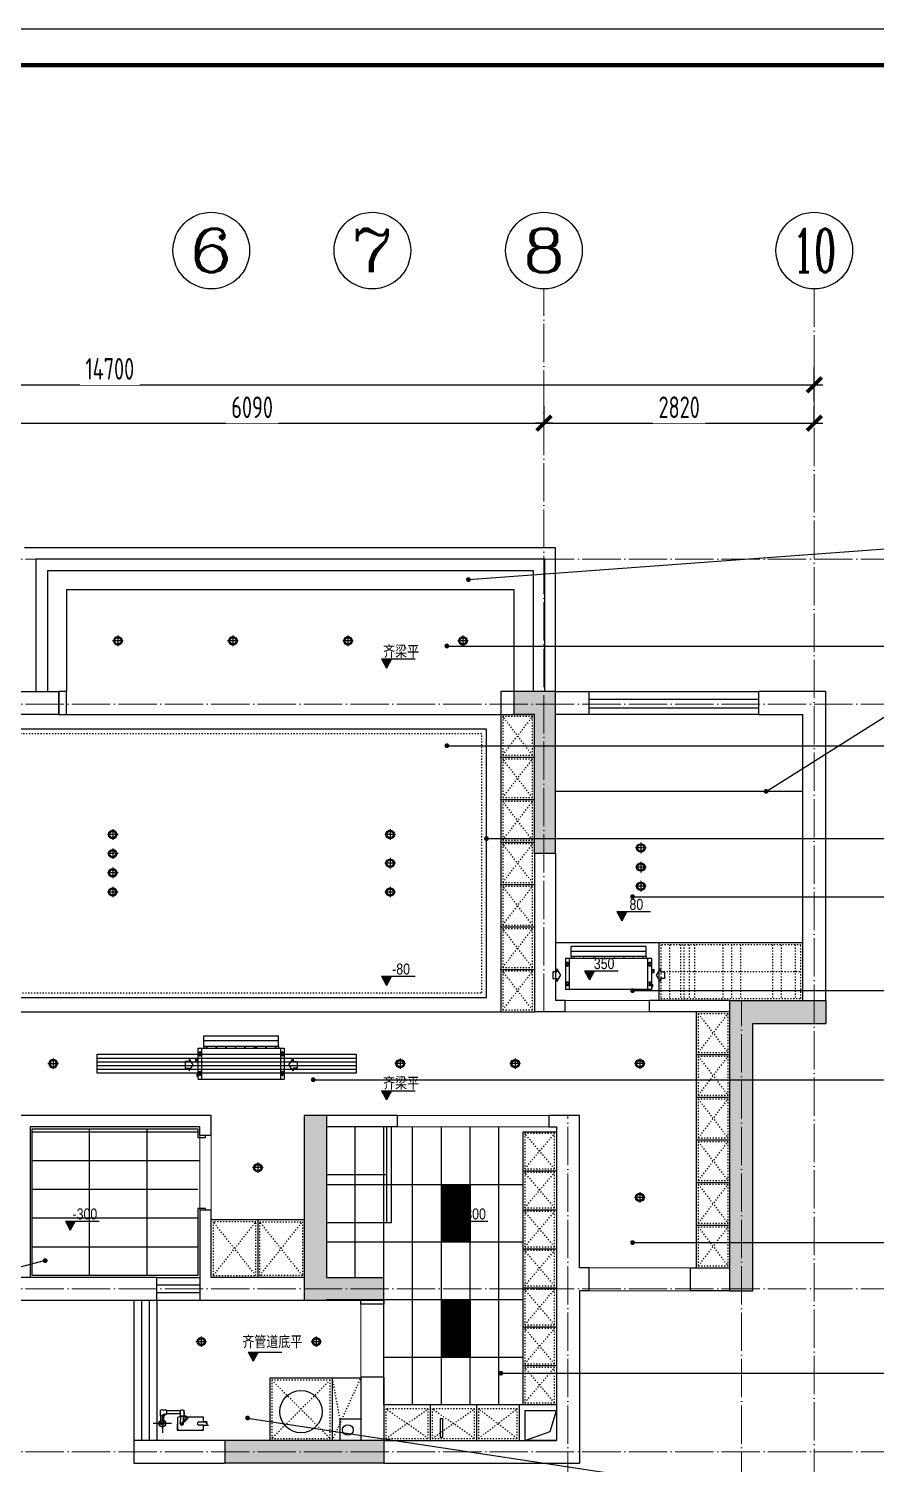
# Model space of a CAD drawing. Header units: inches. Extents: x 600 to 250244, y -404780 to 1000.
# Drawn here: x 105423 to 114265, y -352325 to -337352 of the extents above; entities that cross this region are included whole.
import ezdxf
from ezdxf.enums import TextEntityAlignment as Align

# ---------------------------------------------------------------- set-up
doc = ezdxf.new("R2010")
doc.units = ezdxf.units.IN
doc.header["$MEASUREMENT"] = 0
doc.linetypes.add('ACAD_ISO03W100', pattern=[30, 12, -18])
doc.linetypes.add('DOTE', pattern=[2.42, 2, -0.2, 0.02, -0.2])
for name, color, linetype in [('15开关布置图-YJ', 2, 'Continuous'), ('AXIS', 1, 'Continuous'), ('AXIS_TEXT', 7, 'Continuous'), ('A图框', 7, 'Continuous'), ('D-ARCHI', 250, 'Continuous'), ('EVH 立面填充', 8, 'Continuous'), ('IBS-003-建筑窗框', 3, 'Continuous'), ('IBS-050-建筑文字标注', 50, 'Continuous'), ('IBS-182-原建筑非承重墙', 150, 'Continuous'), ('IBS-200-原建筑承重墙柱', 200, 'Continuous'), ('IBS-63-原建筑窗', 63, 'Continuous'), ('IDS-030-造型完成面(看线)', 30, 'Continuous'), ('IDS-040-固定高家具', 40, 'Continuous'), ('IFF-31-卫浴洁具', 31, 'Continuous'), ('IFF-51-活动家具', 51, 'Continuous'), ('IRC-022-天花设备', 22, 'Continuous'), ('IRC-2-天花灯具', 2, 'Continuous'), ('IRC-30-天花轮廓线', 30, 'Continuous'), ('外标注', 50, 'Continuous')]:
    doc.layers.add(name, color=color, linetype=linetype)
for name, color, linetype, lineweight in [('墙体', 9, 'Continuous', 25), ('天棚材质标注', 2, 'Continuous', 5), ('门', 65, 'Continuous', 13)]:
    doc.layers.add(name, color=color, linetype=linetype, lineweight=lineweight)
doc.styles.add('-宋体', font='SimSun.ttf', dxfattribs={"width": 0.8})
doc.styles.add('_TCH_AXIS', font='COMPLEX', dxfattribs={"bigfont": 'GBCBIG'})
doc.styles.add('COMPLEX', font='COMPLEX')
doc.styles.add('HBA-DIMT', font='ARCHS.SHX', dxfattribs={"width": 0.8})
doc.dimstyles.new('HBA_40', dxfattribs={"dimscale": 50, "dimtxt": 2.5, "dimasz": 0.1, "dimexe": 2, "dimexo": 2.5, "dimgap": 0.6, "dimtad": 1, "dimdec": 0, "dimrnd": 5, "dimzin": 0, "dimtxsty": 'HBA-DIMT', "dimblk": 'HBA_DIMENSION_TICK', "dimblk1": 'HBA_DIMENSION_TICK', "dimblk2": 'HBA_DIMENSION_TICK', "dimcen": 0.125, "dimclrd": 44, "dimclre": 44, "dimclrt": 2, "dimadec": 0, "dimazin": 0, "dimtfac": 1, "dimtdec": 0, "dimtix": 1, "dimtmove": 1, "dimatfit": 3, "dimldrblk": 'HBA_Leader_Dot', "dimfxl": 0, "dimtvp": 1, "dimtfill": 1, "dimtolj": 1, "dimtzin": 0, "dimarcsym": 0})

# ---------------------------------------------------------------- blocks, each defined once
blk = doc.blocks.new('11')
at = {"layer": 'IBS-182-原建筑非承重墙'}
for p, q in [((140567, -1131), (140516, -1131)), ((140535, -1131), (140528, -1131)), ((140528, -1166), (140567, -1166)), ((140528, -1166), (140567, -1166)), ((140567, -1131), (140535, -1131)), ((140567, -1131), (140535, -1131)), ((140567, -1166), (140535, -1166)), ((140841, -1081), (140567, -1080)), ((140567, -1080), (140567, -1131)), ((140576, -1080), (140567, -1080)), ((140567, -1080), (140567, -1131)), ((140567, -1101), (140567, -1131)), ((140567, -1131), (140615, -1132)), ((140567, -1166), (140567, -1196)), ((140615, -1166), (140567, -1166)), ((140567, -1166), (140567, -1217)), ((140567, -1166), (140567, -1196)), ((140820, -1081), (140588, -1080)), ((140820, -1081), (140588, -1080)), ((140788, -1145), (140728, -1204)), ((140775, -1157), (140728, -1204)), ((140797, -1154), (140737, -1214)), ((140737, -1214), (140775, -1175)), ((140737, -1214), (140775, -1175)), ((140775, -1157), (140788, -1145)), ((140775, -1149), (140775, -1157)), ((140775, -1149), (140775, -1157)), ((140775, -1149), (140775, -1157)), ((140775, -1217), (140775, -1175)), ((140775, -1175), (140775, -1227)), ((140775, -1175), (140775, -1217)), ((140809, -1218), (140810, -1149)), ((140809, -1227), (140810, -1149)), ((140810, -1145), (140810, -1149)), ((140810, -1149), (140810, -1145)), ((140841, -1081), (140820, -1081)), ((140840, -1209), (140841, -1081)), ((140840, -1101), (140841, -1081)), ((140840, -1197), (140840, -1101)), ((140840, -1209), (140840, -1101)), ((140901, -1150), (141093, -1150)), ((140980, -1150), (140980, -1228)), ((140980, -1180), (140980, -1248)), ((140980, -1180), (140980, -1228)), ((140997, -1245), (140997, -1054)), ((141014, -1150), (141014, -1228)), ((141014, -1228), (141014, -1180)), ((141014, -1228), (141014, -1180)), ((140567, -1208), (140567, -1217)), ((140567, -1217), (140770, -1217)), ((140567, -1217), (140587, -1217)), ((140587, -1217), (140775, -1217)), ((140587, -1217), (140740, -1217)), ((140737, -1214), (140728, -1204)), ((140728, -1204), (140737, -1214)), ((140750, -1227), (140737, -1214)), ((140740, -1217), (140750, -1227)), ((140775, -1227), (140750, -1227)), ((140750, -1227), (140770, -1227)), ((140770, -1217), (140770, -1288)), ((140812, -1227), (140770, -1227)), ((140770, -1269), (140770, -1227)), ((140770, -1227), (140770, -1269)), ((140770, -1269), (140770, -1288)), ((140775, -1217), (140775, -1227)), ((140775, -1217), (140775, -1227)), ((140775, -1227), (140809, -1227)), ((140955, -1286), (140803, -1286)), ((140803, -1286), (140812, -1286)), ((140803, -1286), (140812, -1286)), ((140809, -1218), (140820, -1218)), ((140809, -1218), (140809, -1227)), ((140812, -1252), (140812, -1221)), ((140812, -1252), (140812, -1221)), ((140812, -1252), (140812, -1227)), ((140812, -1252), (140812, -1269)), ((140812, -1252), (140955, -1252)), ((140812, -1286), (140812, -1252)), ((140812, -1286), (140812, -1252)), ((140955, -1252), (140953, -1252)), ((140955, -1252), (140953, -1252)), ((140962, -1248), (140955, -1248)), ((140955, -1290), (140955, -1248)), ((140955, -1251), (140955, -1252)), ((140955, -1251), (140955, -1252)), ((140955, -1290), (140982, -1290)), ((140975, -1234), (140975, -1228)), ((140975, -1228), (140980, -1228)), ((140975, -1248), (140975, -1228)), ((140975, -1228), (141018, -1228)), ((140980, -1228), (140975, -1228)), ((140975, -1228), (140975, -1234)), ((140975, -1234), (140975, -1248)), ((140980, -1248), (140975, -1248)), ((140975, -1248), (140980, -1248)), ((140980, -1228), (141014, -1228)), ((140980, -1248), (140980, -1228)), ((140980, -1228), (141018, -1228)), ((140982, -1290), (141018, -1290)), ((141014, -1228), (141018, -1228)), ((141018, -1228), (141014, -1228)), ((141018, -1228), (141014, -1228)), ((141018, -1235), (141018, -1228)), ((141018, -1235), (141018, -1228)), ((141018, -1228), (141018, -1235)), ((141018, -1235), (141018, -1228)), ((141018, -1228), (141018, -1235)), ((141018, -1235), (141018, -1290))]:
    blk.add_line(p, q, dxfattribs=at)
blk.add_circle((140997, -1150), 34.9, dxfattribs=at)
for start, end in [(0, 180), (0, 180), (180, 240.5217), (180, 240.5217), (299.176, 0), (299.176, 0)]:
    blk.add_arc((140997, -1150), 34.9, start, end, dxfattribs=at)
for centre, major_axis, start_param, end_param in [((140553, -1149), (-17.5, -17.5), -1.141223, -0.024085), ((140540, -1140), (-6.72, -6.72), 4.378011, 6.612288), ((140531, -1157), (-6.72, -6.72), 1.236418, 3.470695), ((140588, -1101), (-14.5, 14.5), 5.495149, 7.065946), ((140587, -1196), (-14.5, 14.5), 0.78276, 2.353557), ((140615, -1149), (-12.1, -12.1), 0.78276, 3.924353), ((140793, -1149), (-12.1, 12.1), 3.924353, 7.065946), ((140793, -1149), (-4.6, -4.6), 1.568158, 4.709751), ((140820, -1101), (-14.5, -14.5), 2.353557, 3.924353), ((140820, -1197), (-14.5, -14.5), 0.78276, 2.353557), ((140997, -1150), (-12.1, 12.1), 4.709751, 10.992936), ((140791, -1269), (-15, 15), 0.78276, 2.986227), ((140791, -1269), (-15, 15), 2.986227, 3.924353), ((140962, -1234), (-9.66, 9.66), 2.353557, 3.924353)]:
    blk.add_ellipse(centre, major_axis=major_axis, ratio=1, start_param=start_param, end_param=end_param, dxfattribs=at)
at = {"layer": 'IBS-182-原建筑非承重墙', "extrusion": (0, 0, -1)}
for start_param, end_param in [(5.500425, 7.071221), (5.500425, 7.071221), (3.929629, 5.500425), (3.929629, 5.500425), (7.071221, 8.642018), (7.071221, 8.642018), (2.358832, 3.929629), (2.358832, 3.929629)]:
    blk.add_ellipse((140997, -1150), major_axis=(-12.1, 12.1), ratio=1, start_param=start_param, end_param=end_param, dxfattribs=at)
blk = doc.blocks.new('HBA_DIMENSION_TICK')
at = {"color": 0, "linetype": 'ByBlock'}
for p, q in [((-10, 0), (0, 0)), ((0, 0), (10, 0))]:
    blk.add_line(p, q, dxfattribs=at)
at = {"color": 50, "linetype": 'ByBlock'}
blk.add_solid([(-10, -7), (-7, -10), (7, 10), (10, 7)], dxfattribs=at)
blk = doc.blocks.new('*D703')
at = {"layer": 'Defpoints', "color": 0, "transparency": 16777216}
for p in [(110799, -341466), (104709, -341691), (110799, -341691)]:
    blk.add_point(p, dxfattribs=at)
at = {"layer": '外标注', "color": 44, "lineweight": -2, "transparency": 16777216}
for p, q in [((104709, -341466), (104709, -341286)), ((110799, -341466), (110799, -341286)), ((104718, -341466), (110790, -341466))]:
    blk.add_line(p, q, dxfattribs=at)
at = {"layer": '外标注', "color": 44, "lineweight": -2, "transparency": 16777216, "xscale": 9, "yscale": 9, "zscale": 9, "rotation": 180}
blk.add_blockref('HBA_DIMENSION_TICK', (104709, -341466), dxfattribs=at)
at = {"layer": '外标注', "color": 44, "lineweight": -2, "transparency": 16777216, "xscale": 9, "yscale": 9, "zscale": 9}
blk.add_blockref('HBA_DIMENSION_TICK', (110799, -341466), dxfattribs=at)
at = {"layer": '外标注', "color": 2, "transparency": 16777216, "insert": (107754, -341300), "char_height": 225, "attachment_point": 5, "style": 'HBA-DIMT', "bg_fill": 3, "box_fill_scale": 1.25, "bg_fill_color": 256, "bg_fill_true_color": 13158600, "bg_fill_transparency": 0}
blk.add_mtext('\\A1;6090', dxfattribs=at)
blk = doc.blocks.new('HBA_Leader_Dot')
at = {"color": 0, "linetype": 'ByBlock'}
blk.add_line((-5, 0), (-10, 0), dxfattribs=at)
at = {"color": 0, "linetype": 'ByBlock', "const_width": 5}
blk.add_lwpolyline([(-2.5, 0, 1), (2.5, 0, 1)], format="xyb", close=True, dxfattribs=at)
blk = doc.blocks.new('*D704')
at = {"layer": 'Defpoints', "color": 0, "transparency": 16777216}
for p in [(113619, -341466), (110799, -341691), (113619, -341691)]:
    blk.add_point(p, dxfattribs=at)
at = {"layer": '外标注', "color": 44, "lineweight": -2, "transparency": 16777216}
for p, q in [((110799, -341466), (110799, -341286)), ((113619, -341466), (113619, -341286)), ((110808, -341466), (113610, -341466))]:
    blk.add_line(p, q, dxfattribs=at)
at = {"layer": '外标注', "color": 44, "lineweight": -2, "transparency": 16777216, "xscale": 9, "yscale": 9, "zscale": 9, "rotation": 180}
blk.add_blockref('HBA_DIMENSION_TICK', (110799, -341466), dxfattribs=at)
at = {"layer": '外标注', "color": 44, "lineweight": -2, "transparency": 16777216, "xscale": 9, "yscale": 9, "zscale": 9}
blk.add_blockref('HBA_DIMENSION_TICK', (113619, -341466), dxfattribs=at)
at = {"layer": '外标注', "color": 2, "transparency": 16777216, "insert": (112209, -341300), "char_height": 225, "attachment_point": 5, "style": 'HBA-DIMT', "bg_fill": 3, "box_fill_scale": 1.25, "bg_fill_color": 256, "bg_fill_true_color": 13158600, "bg_fill_transparency": 0}
blk.add_mtext('\\A1;2820', dxfattribs=at)
blk = doc.blocks.new('*D705')
at = {"layer": 'Defpoints', "color": 0, "transparency": 16777216}
for p in [(113619, -341066), (98919, -341466), (113619, -341466)]:
    blk.add_point(p, dxfattribs=at)
at = {"layer": '外标注', "color": 44, "lineweight": -2, "transparency": 16777216}
for p, q in [((98919, -341241), (98919, -340886)), ((113619, -341241), (113619, -340886)), ((98928, -341066), (113610, -341066))]:
    blk.add_line(p, q, dxfattribs=at)
at = {"layer": '外标注', "color": 44, "lineweight": -2, "transparency": 16777216, "xscale": 9, "yscale": 9, "zscale": 9, "rotation": 180}
blk.add_blockref('HBA_DIMENSION_TICK', (98919, -341066), dxfattribs=at)
at = {"layer": '外标注', "color": 44, "lineweight": -2, "transparency": 16777216, "xscale": 9, "yscale": 9, "zscale": 9}
blk.add_blockref('HBA_DIMENSION_TICK', (113619, -341066), dxfattribs=at)
at = {"layer": '外标注', "color": 2, "transparency": 16777216, "insert": (106269, -340900), "char_height": 225, "attachment_point": 5, "style": 'HBA-DIMT', "bg_fill": 3, "box_fill_scale": 1.25, "bg_fill_color": 256, "bg_fill_true_color": 13158600, "bg_fill_transparency": 0}
blk.add_mtext('\\A1;14700', dxfattribs=at)
blk = doc.blocks.new('_AXISO')
blk.add_circle((0, 0), 0.5)
at = {"layer": 'AXIS_TEXT', "style": 'COMPLEX', "width": 1.041667}
blk.add_attdef('A', text='', height=0.56, dxfattribs=at).set_placement((-0.25, -0.28), (0.25, -0.28), align=Align.FIT)
blk = doc.blocks.new('gegeg')
at = {"layer": 'A图框'}
blk.add_lwpolyline([(162587, -39218), (162587, -60008), (133187, -60008), (133187, -39218)], close=True, dxfattribs=at)
at = {"layer": 'A图框', "const_width": 42}
blk.add_lwpolyline([(133537, -40125), (133537, -39568), (162237, -39568), (162237, -57908)], dxfattribs=at)
blk = doc.blocks.new('A$C2C253EB8')
at = {"layer": 'IRC-2-天花灯具', "color": 250}
for p, q in [((0, 55), (110, 55)), ((55, 0), (55, 110))]:
    blk.add_line(p, q, dxfattribs=at)
at = {"layer": 'IRC-2-天花灯具', "color": 2}
blk.add_ellipse((55, 55), major_axis=(44, 0), ratio=1, start_param=1.571461413961594, end_param=7.85464672114118, dxfattribs=at)
at = {"layer": 'IRC-2-天花灯具', "color": 251}
blk.add_ellipse((55, 55), major_axis=(33, 0), ratio=1, start_param=1.570667, end_param=7.853852, dxfattribs=at)
blk = doc.blocks.new('A$C61603E42')
at = {"layer": '墙体'}
blk.add_hatch(color=256, dxfattribs=at).paths.add_polyline_path([(85, 0), (171, 157), (0, 157)])
blk.add_line((0, 157), (585, 157), dxfattribs=at)
for points in [[(0, 157), (85, 0)], [(171, 157), (85, 0)]]:
    blk.add_lwpolyline(points, dxfattribs=at)
blk = doc.blocks.new('ewrwrewqewer')
at = {"layer": 'IRC-022-天花设备'}
for p, q in [((1808539, 857245), (1808539, 857568)), ((1808539, 857268), (1808539, 857568)), ((1809439, 857568), (1808539, 857568)), ((1808552, 857514), (1808552, 857523)), ((1808566, 857493), (1808566, 857523)), ((1808579, 857245), (1808579, 857568)), ((1809399, 857568), (1809399, 857245)), ((1809412, 857493), (1809412, 857523)), ((1809426, 857514), (1809426, 857523)), ((1809439, 857568), (1809439, 857245)), ((1809439, 857541), (1809449, 857541)), ((1809449, 857541), (1809449, 857515)), ((1808406, 857418), (1808406, 857453)), ((1808406, 857453), (1808448, 857453)), ((1808406, 857383), (1808406, 857418)), ((1808448, 857383), (1808406, 857383)), ((1808448, 857453), (1808448, 857483)), ((1808448, 857483), (1808490, 857418)), ((1808490, 857418), (1808448, 857353)), ((1808448, 857353), (1808448, 857383)), ((1808552, 857514), (1808539, 857514)), ((1808552, 857501), (1808539, 857501)), ((1808552, 857493), (1808552, 857501)), ((1809426, 857514), (1809439, 857514)), ((1809426, 857501), (1809439, 857501)), ((1809426, 857493), (1809426, 857501)), ((1809439, 857515), (1809449, 857515)), ((1809439, 857390), (1809459, 857390)), ((1809439, 857385), (1809459, 857385)), ((1809459, 857390), (1809459, 857360)), ((1809459, 857390), (1809463, 857386)), ((1809463, 857386), (1809463, 857363)), ((1809530, 857483), (1809488, 857418)), ((1809488, 857418), (1809530, 857353)), ((1809530, 857453), (1809530, 857483)), ((1809572, 857453), (1809530, 857453)), ((1809530, 857353), (1809530, 857383)), ((1809530, 857383), (1809572, 857383)), ((1809572, 857418), (1809572, 857453)), ((1809572, 857383), (1809572, 857418)), ((1808552, 857311), (1808539, 857311)), ((1808552, 857298), (1808539, 857298)), ((1809439, 857245), (1808539, 857245)), ((1808552, 857320), (1808552, 857311)), ((1808552, 857298), (1808552, 857290)), ((1808566, 857320), (1808566, 857290)), ((1808599, 857225), (1808599, 857245)), ((1809379, 857225), (1808599, 857225)), ((1808599, 857225), (1808599, 857118)), ((1809379, 857225), (1809379, 857245)), ((1809379, 857225), (1809379, 857118)), ((1809412, 857320), (1809412, 857290)), ((1809426, 857320), (1809426, 857311)), ((1809426, 857311), (1809439, 857311)), ((1809426, 857298), (1809439, 857298)), ((1809426, 857298), (1809426, 857290)), ((1809439, 857365), (1809459, 857365)), ((1809439, 857360), (1809459, 857360)), ((1809459, 857360), (1809463, 857363)), ((1808599, 857169), (1809379, 857169)), ((1809379, 857118), (1808599, 857118))]:
    blk.add_line(p, q, dxfattribs=at)
for centre in [(1808629, 857235), (1808729, 857235), (1808829, 857235), (1808849, 857235), (1808948, 857235), (1809048, 857235), (1809148, 857235), (1809248, 857235), (1809348, 857235)]:
    blk.add_circle(centre, 2.35, dxfattribs=at)
for centre, start, end in [((1808559, 857523), 359.9995, 180), ((1809419, 857523), 0, 180.0005), ((1808559, 857493), 180, 0.0316), ((1809419, 857493), 179.9684, 0), ((1808559, 857320), 359.9684, 180), ((1808559, 857290), 180, 0.0005), ((1809419, 857320), 0, 180.0316), ((1809419, 857290), 179.9995, 0)]:
    blk.add_arc(centre, 6.67, start, end, dxfattribs=at)

msp = doc.modelspace()

# ---------------------------------------------------------------- hatches: boundary and pattern name
at = {"layer": 'EVH 立面填充'}
h = msp.add_hatch(color=256, dxfattribs=at)
h.dxf.hatch_style = 1
h.paths.add_polyline_path([(110698.7, -344506.3), (110698.7, -345956.3), (110918.7, -345956.3), (110918.7, -344266.3), (110488.7, -344266.3), (110488.7, -344506.3)])
h = msp.add_hatch(color=256, dxfattribs=at)
h.dxf.hatch_style = 1
h.paths.add_polyline_path([(112978.7, -347726.3), (113738.7, -347726.3), (113738.7, -347486.3), (112738.7, -347486.3), (112738.7, -350516.3), (112978.7, -350516.3)])
h = msp.add_hatch(color=256, dxfattribs=at)
h.dxf.hatch_style = 1
h.paths.add_polyline_path([(109128.4, -350616.3), (109128.4, -350376.3), (108528.4, -350376.3), (108528.4, -348686.3), (108298.4, -348686.3), (108298.4, -350616.3)])
h = msp.add_hatch(color=256, dxfattribs=at)
h.dxf.hatch_style = 1
h.paths.add_polyline_path([(107468.4, -352075.5), (107468.4, -352313.8), (109128.4, -352313.8), (109128.4, -352075.5)])
at = {"layer": 'IRC-2-天花灯具'}
h = msp.add_hatch(dxfattribs=at)
h.set_pattern_fill('ANSI31', color=256, scale=80)
h.set_pattern_definition([(45, (0, -44951.78), (-7.0710678, 7.0710678), [])])
h.paths.add_polyline_path([(110028.2, -349406.3), (109728.2, -349406.3), (109728.2, -350006.3), (110028.2, -350006.3)])
h = msp.add_hatch(dxfattribs=at)
h.set_pattern_fill('ANSI31', color=256, scale=80)
h.set_pattern_definition([(45, (0, -46151.78), (-7.0710678, 7.0710678), [])])
h.paths.add_polyline_path([(110028.2, -350606.3), (109728.2, -350606.3), (109728.2, -351206.3), (110028.2, -351206.3)])

# ---------------------------------------------------------------- linework, layer by layer
for p in [(110348.7, -344949.1), (110348.7, -345392), (110348.7, -345834.9), (110348.7, -346277.7), (110348.7, -346720.6), (110348.7, -347163.4), (112388.7, -348051.3), (112388.7, -348496.3), (112388.7, -348941.3), (112388.7, -349386.3), (112388.7, -349831.3)]:
    msp.add_point(p)
at = {"layer": 'D-ARCHI', "color": 251, "linetype": 'DOTE', "lineweight": 5, "ltscale": 200}
for p, q in [((116438.7, -342886), (96111.4, -342886)), ((116438.7, -344396.3), (96098.7, -344396.3)), ((112858.7, -355014.6), (112858.7, -347486.3)), ((111048.4, -355014.6), (111048.4, -348686.3)), ((116438.7, -350496.3), (96111.4, -350496.3)), ((116438.7, -352194.6), (96111.4, -352194.6))]:
    msp.add_line(p, q, dxfattribs=at)
at = {"layer": 'IBS-003-建筑窗框', "color": 251, "ltscale": 10}
for p, q in [((110918.7, -342766), (105378.7, -342766)), ((110918.7, -344266.3), (110918.7, -342766)), ((110688.7, -343006), (105618.7, -343006)), ((105618.7, -343006), (105618.7, -344266.3)), ((110688.7, -344266.3), (110688.7, -343006)), ((110488.7, -343206), (105818.7, -343206)), ((105818.7, -343206), (105818.7, -344266.3)), ((110488.7, -344266.3), (110488.7, -343206)), ((111268.7, -344266.3), (113038.7, -344266.3)), ((113038.7, -344506.3), (111268.7, -344506.3)), ((106758.4, -350376.3), (107208.4, -350376.3)), ((106518.4, -350616.3), (106518.4, -352076.3)), ((107208.4, -350616.3), (106758.4, -350616.3)), ((106758.4, -350616.3), (106758.4, -352076.3))]:
    msp.add_line(p, q, dxfattribs=at)
at = {"layer": 'IBS-182-原建筑非承重墙'}
for p, q in [((105228.7, -344266.3), (105738.7, -344266.3)), ((105738.7, -344506.3), (105738.7, -344266.3)), ((110918.7, -344266.3), (111268.7, -344266.3)), ((111268.7, -344506.3), (111268.7, -344266.3)), ((113738.7, -344266.3), (113038.7, -344266.3)), ((113038.7, -344506.3), (113038.7, -344266.3)), ((113738.7, -347486.3), (113738.7, -344266.3)), ((105738.7, -344506.3), (105228.7, -344506.3)), ((111268.7, -344506.3), (110918.7, -344506.3)), ((113038.7, -344506.3), (113498.7, -344506.3)), ((113498.7, -347486.3), (113498.7, -344506.3)), ((110698.7, -345956.3), (110698.7, -347606.3)), ((110918.7, -345956.3), (110918.7, -347486.3)), ((111018.7, -347486.3), (110918.7, -347486.3)), ((111018.7, -347606.3), (111018.7, -347486.3)), ((111898.7, -347606.3), (111898.7, -347486.3)), ((112738.7, -347486.3), (111898.7, -347486.3)), ((111018.7, -347606.3), (110698.7, -347606.3)), ((112738.7, -347606.3), (111898.7, -347606.3)), ((107328.4, -348686.3), (103678.4, -348686.3)), ((107328.4, -348896.3), (107328.4, -348686.3)), ((109268.4, -348686.3), (108528.4, -348686.3)), ((109268.4, -348686.3), (109268.4, -348806.3)), ((111168.4, -348686.3), (110848.4, -348686.3)), ((110848.4, -348686.3), (110848.4, -348806.3)), ((111168.4, -350276.3), (111168.4, -348686.3)), ((107208.4, -348806.3), (105438.4, -348806.3)), ((105438.4, -348806.3), (105438.4, -350376.3)), ((107208.4, -348896.3), (107208.4, -348806.3)), ((109268.4, -348806.3), (108528.4, -348806.3)), ((110848.4, -348806.3), (110928.4, -348806.3)), ((110928.4, -348806.3), (110928.4, -352076.3)), ((107328.4, -348896.3), (107208.4, -348896.3)), ((107328.4, -349676.3), (107208.4, -349676.3)), ((107208.4, -349676.3), (107208.4, -350616.3)), ((107328.4, -350376.3), (107328.4, -349676.3)), ((111268.4, -350276.3), (111168.4, -350276.3)), ((111268.4, -350516.3), (111268.4, -350276.3)), ((112328.7, -350516.3), (112328.7, -350276.3)), ((112328.7, -350276.3), (112738.7, -350276.3)), ((105438.4, -350376.3), (104058.4, -350376.3)), ((106758.4, -350376.3), (105438.4, -350376.3)), ((106758.4, -350616.3), (106758.4, -350376.3)), ((108298.4, -350376.3), (107328.4, -350376.3)), ((111268.4, -350516.3), (111168.4, -350516.3)), ((111168.4, -350516.3), (111168.4, -352314.6)), ((112738.7, -350516.3), (112328.7, -350516.3)), ((106518.4, -350616.3), (104058.4, -350616.3)), ((106758.4, -350616.3), (106518.4, -350616.3)), ((108298.4, -350616.3), (107208.4, -350616.3)), ((108888.4, -350656.3), (108888.4, -350616.3)), ((109128.4, -350656.3), (108888.4, -350656.3)), ((109128.4, -350616.3), (109128.4, -350656.3)), ((109128.4, -351416.3), (108888.4, -351416.3)), ((108888.4, -351416.3), (108888.4, -352076.3)), ((109128.4, -351416.3), (109128.4, -352076.3)), ((110540.1, -351703.3), (110540.1, -352076.3)), ((110540.1, -351703.3), (110928.4, -351703.3)), ((108668.4, -351856.3), (108668.4, -352076.3)), ((108888.4, -351856.3), (108668.4, -351856.3)), ((110600.1, -351763.3), (110600.1, -352076.3)), ((110600.1, -351763.3), (110928.4, -351763.3)), ((110861.8, -351983.7), (110928.4, -351763.3)), ((110600.1, -352076.3), (110861.8, -351983.7)), ((107468.4, -352076.3), (106518.4, -352076.3)), ((106518.4, -352076.3), (106518.4, -352314.6)), ((109128.4, -352076.3), (110928.4, -352076.3)), ((110928.4, -352076.3), (110600.1, -352076.3)), ((106518.4, -352314.6), (107468.4, -352314.6)), ((109128.4, -352314.6), (111168.4, -352314.6))]:
    msp.add_line(p, q, dxfattribs=at)
for points in [[(105738.7, -344506.3), (105818.7, -344506.3), (105818.7, -344266.3), (105738.7, -344266.3)], [(110348.7, -344506.3), (110488.7, -344506.3), (110488.7, -344266.3), (110348.7, -344266.3)]]:
    msp.add_lwpolyline(points, close=True, dxfattribs=at)
msp.add_circle((108752.4, -351967.9), 55, dxfattribs=at)
at = {"layer": 'IBS-200-原建筑承重墙柱', "ltscale": 0.02}
for p, q in [((110488.7, -344506.3), (110488.7, -344266.3)), ((110918.7, -344266.3), (110488.7, -344266.3)), ((110918.7, -345956.3), (110918.7, -344266.3)), ((110698.7, -344506.3), (110488.7, -344506.3)), ((110698.7, -345956.3), (110698.7, -344506.3)), ((110918.7, -345956.3), (110698.7, -345956.3)), ((112738.7, -350516.3), (112738.7, -347486.3)), ((112738.7, -347486.3), (113738.7, -347486.3)), ((113738.7, -347486.3), (113738.7, -347726.3)), ((112978.7, -350516.3), (112978.7, -347726.3)), ((112978.7, -347726.3), (113738.7, -347726.3)), ((108298.4, -348686.3), (108298.4, -350616.3)), ((108528.4, -348686.3), (108298.4, -348686.3)), ((108528.4, -348686.3), (108528.4, -350376.3)), ((108528.4, -350376.3), (109128.4, -350376.3)), ((109128.4, -350616.3), (109128.4, -350376.3)), ((112738.7, -350516.3), (112978.7, -350516.3)), ((109128.4, -350616.3), (108298.4, -350616.3)), ((109128.4, -352076.3), (107468.4, -352076.3)), ((107468.4, -352076.3), (107468.4, -352314.6)), ((109128.4, -352076.3), (109128.4, -352314.6)), ((109128.4, -352314.6), (107468.4, -352314.6))]:
    msp.add_line(p, q, dxfattribs=at)
at = {"layer": 'IBS-63-原建筑窗'}
for p, q in [((110808.7, -342886), (105498.7, -342886)), ((105498.7, -342886), (105498.7, -344266.3)), ((110808.7, -344266.3), (110808.7, -342886)), ((111268.7, -344346.3), (113038.7, -344346.3)), ((111268.7, -344433.9), (113038.7, -344433.9)), ((107208.4, -350456.3), (106758.4, -350456.3)), ((106598.4, -350616.3), (106598.4, -352076.3)), ((106678.4, -350616.3), (106678.4, -352076.3)), ((107208.4, -350536.3), (106758.4, -350536.3))]:
    msp.add_line(p, q, dxfattribs=at)
at = {"layer": 'IDS-030-造型完成面(看线)'}
msp.add_lwpolyline([(107268.4, -349676.3), (107268.4, -349656.3), (107188.4, -349656.3), (107188.4, -350356.3), (105458.4, -350356.3), (105458.4, -348826.3), (107188.4, -348826.3), (107188.4, -348916.3), (107268.4, -348916.3), (107268.4, -348896.3)], dxfattribs=at)
at = {"layer": 'IDS-040-固定高家具'}
for p, q in [((110348.7, -344506.3), (110348.7, -347606.3)), ((110348.7, -344506.3), (110698.7, -344506.3)), ((110348.7, -344949.1), (110698.7, -344949.1)), ((110348.7, -345392), (110698.7, -345392)), ((110348.7, -345834.9), (110698.7, -345834.9)), ((110348.7, -346277.7), (110698.7, -346277.7)), ((110348.7, -346720.6), (110698.7, -346720.6)), ((113498.7, -346886.3), (111998.7, -346886.3)), ((111998.7, -347486.3), (111998.7, -346886.3)), ((110348.7, -347163.4), (110698.7, -347163.4)), ((110348.7, -347606.3), (110698.7, -347606.3)), ((112388.7, -350276.3), (112388.7, -347606.3)), ((112388.7, -348051.3), (112738.7, -348051.3)), ((112388.7, -348496.3), (112738.7, -348496.3)), ((110578.4, -348856.3), (110578.4, -351703.3)), ((110578.4, -348856.3), (110928.4, -348856.3)), ((112388.7, -348941.3), (112738.7, -348941.3)), ((110578.4, -349263), (110928.4, -349263)), ((112388.7, -349386.3), (112738.7, -349386.3)), ((110578.4, -349669.7), (110928.4, -349669.7)), ((108298.4, -349776.3), (107328.4, -349776.3)), ((107813.4, -349776.3), (107813.4, -350376.3)), ((112388.7, -349831.3), (112738.7, -349831.3)), ((110578.4, -350076.4), (110928.4, -350076.4)), ((110578.4, -350483.2), (110928.4, -350483.2)), ((110578.4, -350889.9), (110928.4, -350889.9)), ((110578.4, -351296.6), (110928.4, -351296.6)), ((108888.4, -351426.3), (107938.4, -351426.3)), ((107938.4, -351426.3), (107938.4, -352076.3)), ((108588.4, -351426.3), (108588.4, -352076.3)), ((109128.4, -351703.3), (110540.1, -351703.3)), ((109611.7, -351703.3), (109611.7, -352076.3)), ((110095, -351703.3), (110095, -352076.3))]:
    msp.add_line(p, q, dxfattribs=at)
at = {"layer": 'IDS-040-固定高家具', "linetype": 'ACAD_ISO03W100'}
for p, q in [((110368.7, -344929.1), (110678.7, -344526.3)), ((110678.7, -344929.1), (110368.7, -344526.3)), ((110368.7, -345372), (110678.7, -344969.1)), ((110678.7, -345372), (110368.7, -344969.1)), ((110368.7, -345814.9), (110678.7, -345412)), ((110678.7, -345814.9), (110368.7, -345412)), ((110368.7, -346257.7), (110678.7, -345854.9)), ((110678.7, -346257.7), (110368.7, -345854.9)), ((110368.7, -346700.6), (110678.7, -346297.7)), ((110678.7, -346700.6), (110368.7, -346297.7)), ((110368.7, -347143.4), (110678.7, -346740.6)), ((110678.7, -347143.4), (110368.7, -346740.6)), ((112107.8, -346906.3), (112107.8, -347466.3)), ((112224.5, -346906.3), (112224.5, -347466.3)), ((112258.2, -346906.3), (112258.2, -347466.3)), ((112312.6, -346906.3), (112312.6, -347466.3)), ((112369.6, -346906.3), (112369.6, -347466.3)), ((112665.1, -346906.3), (112665.1, -347466.3)), ((112753.2, -346906.3), (112753.2, -347466.3)), ((112849.1, -346906.3), (112849.1, -347466.3)), ((113183.5, -346906.3), (113183.5, -347466.3)), ((113271.6, -346906.3), (113271.6, -347466.3)), ((113419.4, -346906.3), (113419.4, -347466.3)), ((110368.7, -347586.3), (110678.7, -347183.4)), ((110678.7, -347586.3), (110368.7, -347183.4)), ((112018.7, -347186.3), (113478.7, -347186.3)), ((112408.7, -348031.3), (112718.7, -347626.3)), ((112408.7, -347626.3), (112718.7, -348031.3)), ((112408.7, -348476.3), (112718.7, -348071.3)), ((112408.7, -348071.3), (112718.7, -348476.3)), ((112408.7, -348921.3), (112718.7, -348516.3)), ((112408.7, -348516.3), (112718.7, -348921.3)), ((110598.4, -349243), (110908.4, -348876.3)), ((110908.4, -349243), (110598.4, -348876.3)), ((112408.7, -349366.3), (112718.7, -348961.3)), ((112408.7, -348961.3), (112718.7, -349366.3)), ((110598.4, -349649.7), (110908.4, -349283)), ((110908.4, -349649.7), (110598.4, -349283)), ((112408.7, -349811.3), (112718.7, -349406.3)), ((112408.7, -349406.3), (112718.7, -349811.3)), ((110598.4, -350056.4), (110908.4, -349689.7)), ((110908.4, -350056.4), (110598.4, -349689.7)), ((107348.4, -350356.3), (107793.4, -349796.3)), ((107793.4, -350356.3), (107348.4, -349796.3)), ((108278.4, -350356.3), (107833.4, -349796.3)), ((107833.4, -350356.3), (108278.4, -349796.3)), ((112408.7, -350256.3), (112718.7, -349851.3)), ((112408.7, -349851.3), (112718.7, -350256.3)), ((110598.4, -350463.2), (110908.4, -350096.4)), ((110908.4, -350463.2), (110598.4, -350096.4)), ((110598.4, -350869.9), (110908.4, -350503.2)), ((110908.4, -350869.9), (110598.4, -350503.2)), ((110598.4, -351276.6), (110908.4, -350909.9)), ((110908.4, -351276.6), (110598.4, -350909.9)), ((110598.4, -351683.3), (110908.4, -351316.6)), ((110908.4, -351683.3), (110598.4, -351316.6)), ((108568.4, -351446.3), (107958.4, -352056.3)), ((107958.4, -351446.3), (108568.4, -352056.3)), ((108588.4, -351426.3), (108668.4, -351856.3)), ((108590.2, -352076.3), (108888.4, -351426.3)), ((109148.4, -352056.3), (109591.7, -351746.3)), ((109591.7, -352056.3), (109148.4, -351746.3)), ((109631.7, -352056.3), (110075, -351746.3)), ((110075, -352056.3), (109631.7, -351746.3)), ((110115, -352056.3), (110518.7, -351746.3)), ((110518.7, -352056.3), (110115, -351746.3))]:
    msp.add_line(p, q, dxfattribs=at)
for points in [[(110368.7, -344929.1), (110678.7, -344929.1), (110678.7, -344526.3), (110368.7, -344526.3)], [(110368.7, -345372), (110678.7, -345372), (110678.7, -344969.1), (110368.7, -344969.1)], [(110368.7, -345814.9), (110678.7, -345814.9), (110678.7, -345412), (110368.7, -345412)], [(110368.7, -346257.7), (110678.7, -346257.7), (110678.7, -345854.9), (110368.7, -345854.9)], [(110368.7, -346700.6), (110678.7, -346700.6), (110678.7, -346297.7), (110368.7, -346297.7)], [(110368.7, -347143.4), (110678.7, -347143.4), (110678.7, -346740.6), (110368.7, -346740.6)], [(112018.7, -347466.3), (113478.7, -347466.3), (113478.7, -346906.3), (112018.7, -346906.3)], [(110368.7, -347586.3), (110678.7, -347586.3), (110678.7, -347183.4), (110368.7, -347183.4)], [(112408.7, -348031.3), (112718.7, -348031.3), (112718.7, -347626.3), (112408.7, -347626.3)], [(112408.7, -348476.3), (112718.7, -348476.3), (112718.7, -348071.3), (112408.7, -348071.3)], [(112408.7, -348921.3), (112718.7, -348921.3), (112718.7, -348516.3), (112408.7, -348516.3)], [(110598.4, -349243), (110908.4, -349243), (110908.4, -348876.3), (110598.4, -348876.3)], [(112408.7, -349366.3), (112718.7, -349366.3), (112718.7, -348961.3), (112408.7, -348961.3)], [(110598.4, -349649.7), (110908.4, -349649.7), (110908.4, -349283), (110598.4, -349283)], [(112408.7, -349811.3), (112718.7, -349811.3), (112718.7, -349406.3), (112408.7, -349406.3)], [(110598.4, -350056.4), (110908.4, -350056.4), (110908.4, -349689.7), (110598.4, -349689.7)], [(107348.4, -350356.3), (107793.4, -350356.3), (107793.4, -349796.3), (107348.4, -349796.3)], [(108278.4, -350356.3), (107833.4, -350356.3), (107833.4, -349796.3), (108278.4, -349796.3)], [(112408.7, -350256.3), (112718.7, -350256.3), (112718.7, -349851.3), (112408.7, -349851.3)], [(110598.4, -350463.2), (110908.4, -350463.2), (110908.4, -350096.4), (110598.4, -350096.4)], [(110598.4, -350869.9), (110908.4, -350869.9), (110908.4, -350503.2), (110598.4, -350503.2)], [(110598.4, -351276.6), (110908.4, -351276.6), (110908.4, -350909.9), (110598.4, -350909.9)], [(110598.4, -351683.3), (110908.4, -351683.3), (110908.4, -351316.6), (110598.4, -351316.6)], [(107958.4, -352056.3), (108568.4, -352056.3), (108568.4, -351446.3), (107958.4, -351446.3)], [(109148.4, -352056.3), (109591.7, -352056.3), (109591.7, -351746.3), (109148.4, -351746.3)], [(109631.7, -352056.3), (110075, -352056.3), (110075, -351746.3), (109631.7, -351746.3)], [(110115, -352056.3), (110518.7, -352056.3), (110518.7, -351746.3), (110115, -351746.3)]]:
    msp.add_lwpolyline(points, close=True, dxfattribs=at)
at = {"layer": 'IDS-040-固定高家具'}
msp.add_circle((108263.4, -351776.3), 220.9, dxfattribs=at)
at = {"layer": 'IFF-31-卫浴洁具', "ltscale": 0.02}
msp.add_lwpolyline([(109742.6, -351851.3), (109714.1, -351851.3), (109714.1, -352041.3), (109742.6, -352041.3)], close=True, dxfattribs=at)
at = {"layer": 'IFF-51-活动家具'}
for p, q in [((109158.4, -349806.3), (109158.4, -348806.3)), ((109208.4, -349806.3), (109208.4, -348806.3)), ((109158.4, -349306.3), (108528.4, -349306.3)), ((109208.4, -349806.3), (108528.4, -349806.3)), ((109128.4, -350376.3), (109128.4, -349806.3))]:
    msp.add_line(p, q, dxfattribs=at)
at = {"layer": 'IRC-022-天花设备'}
for p, q in [((106138.7, -348088.1), (108838.7, -348088.1)), ((106138.7, -348128.1), (108838.7, -348128.1)), ((106138.7, -348164.5), (108838.7, -348164.5)), ((106138.7, -348204.5), (108838.7, -348204.5))]:
    msp.add_line(p, q, dxfattribs=at)
msp.add_lwpolyline([(106138.7, -348046.3), (108838.7, -348046.3), (108838.7, -348246.3), (106138.7, -348246.3)], close=True, dxfattribs=at)
at = {"layer": 'IRC-2-天花灯具', "linetype": 'ACAD_ISO03W100'}
msp.add_lwpolyline([(105178.7, -347406.3), (110148.7, -347406.3), (110148.7, -344706.3), (105178.7, -344706.3)], close=True, dxfattribs=at)
at = {"layer": 'IRC-2-天花灯具'}
for points in [[(109728.2, -349406.3), (110028.2, -349406.3), (110028.2, -350006.3), (109728.2, -350006.3)], [(109728.2, -350606.3), (110028.2, -350606.3), (110028.2, -351206.3), (109728.2, -351206.3)]]:
    msp.add_lwpolyline(points, close=True, dxfattribs=at)
at = {"layer": 'IRC-30-天花轮廓线'}
for p, q in [((105738.7, -344506.3), (110348.7, -344506.3)), ((113498.7, -345306.3), (110918.7, -345306.3)), ((113498.7, -346886.3), (110918.7, -346886.3)), ((104978.7, -347606.3), (110348.7, -347606.3)), ((105458.4, -348856.3), (107188.4, -348856.3)), ((106058.4, -350356.3), (106058.4, -348826.3)), ((106658.4, -350356.3), (106658.4, -348826.3)), ((108828.2, -350376.3), (108828.2, -348806.3)), ((109128.2, -351703.3), (109128.2, -348806.3)), ((109428.2, -351703.3), (109428.2, -348806.3)), ((109728.2, -351703.3), (109728.2, -348806.3)), ((110028.2, -351703.3), (110028.2, -348806.3)), ((110328.2, -351703.3), (110328.2, -348806.3)), ((105458.4, -349156.3), (107208.4, -349156.3)), ((105458.4, -349456.3), (107188.4, -349456.3)), ((108528.2, -349406.3), (110578.2, -349406.3)), ((105458.4, -349756.3), (107188.4, -349756.3)), ((105458.4, -350056.3), (107188.4, -350056.3)), ((108528.2, -350006.3), (110578.2, -350006.3)), ((108528.2, -350606.3), (110578.2, -350606.3)), ((109128.2, -351206.3), (110578.2, -351206.3))]:
    msp.add_line(p, q, dxfattribs=at)
msp.add_lwpolyline([(105128.7, -347456.3), (110198.7, -347456.3), (110198.7, -344656.3), (105128.7, -344656.3)], close=True, dxfattribs=at)
at = {"layer": '门', "color": 8, "lineweight": 5}
msp.add_line((109128.4, -351416.3), (108888.4, -351416.3), dxfattribs=at)
for points in [[(111018.7, -347486.3), (111898.7, -347486.3), (111898.7, -347606.3), (111018.7, -347606.3)], [(109268.4, -348686.3), (110848.4, -348686.3), (110848.4, -348806.3), (109268.4, -348806.3)], [(107208.4, -349676.3), (107328.4, -349676.3), (107328.4, -348896.3), (107208.4, -348896.3)], [(111268.4, -350276.3), (112328.7, -350276.3), (112328.7, -350516.3), (111268.4, -350516.3)], [(108888.4, -351416.3), (109128.4, -351416.3), (109128.4, -350656.3), (108888.4, -350656.3)]]:
    msp.add_lwpolyline(points, close=True, dxfattribs=at)

# ---------------------------------------------------------------- block references
at = {"layer": 'AXIS'}
ref = msp.add_blockref('_AXISO', (107328.4, -339666), dxfattribs=dict(at, xscale=800, yscale=800, zscale=800))
ref.add_attrib('A', '6', dxfattribs={"layer": 'AXIS_TEXT', "height": 452.5, "style": '_TCH_AXIS', "width": 1.5}).set_placement((107102.1, -339892.3), (107554.6, -339892.3), align=Align.FIT)
ref = msp.add_blockref('_AXISO', (109008.4, -339666), dxfattribs=dict(at, xscale=800, yscale=800, zscale=800))
ref.add_attrib('A', '7', dxfattribs={"layer": 'AXIS_TEXT', "height": 452.5, "style": '_TCH_AXIS', "width": 1.5}).set_placement((108782.1, -339892.3), (109234.6, -339892.3), align=Align.FIT)
ref = msp.add_blockref('_AXISO', (110798.7, -339666), dxfattribs=dict(at, xscale=800, yscale=800, zscale=800))
ref.add_attrib('A', '8', dxfattribs={"layer": 'AXIS_TEXT', "height": 452.5, "style": '_TCH_AXIS', "width": 1.5}).set_placement((110572.4, -339892.3), (111024.9, -339892.3), align=Align.FIT)
ref = msp.add_blockref('_AXISO', (113618.7, -339666), dxfattribs=dict(at, xscale=800, yscale=800, zscale=800))
ref.add_attrib('A', '10', dxfattribs={"layer": 'AXIS_TEXT', "height": 452.55, "style": '_TCH_AXIS', "width": 0.724138}).set_placement((113392.4, -339892.3), (113844.9, -339892.3), align=Align.FIT)
at = {"layer": 'IBS-050-建筑文字标注', "color": 160, "linetype": 'ByBlock', "xscale": 0.6, "yscale": 0.6, "zscale": 0.6}
for p in [(109104.8, -344020), (111559, -346655.3), (111222.8, -347273), (109104.8, -347329.7), (109104.8, -348523), (105806.2, -349884.4), (109860.4, -349884.4), (107712.9, -351250.4)]:
    msp.add_blockref('A$C61603E42', p, dxfattribs=at)
at = {"layer": 'IBS-182-原建筑非承重墙', "rotation": 180}
msp.add_blockref('11', (247814.6, -353049.5), dxfattribs=at)
at = {"layer": 'IRC-022-天花设备', "color": 250, "xscale": -1, "rotation": 180}
msp.add_blockref('ewrwrewqewer', (-1697515.9, 510194.8), dxfattribs=at)
at = {"layer": 'IRC-022-天花设备', "rotation": 180}
msp.add_blockref('ewrwrewqewer', (1916628.6, 509260), dxfattribs=at)
at = {"layer": 'IRC-2-天花灯具', "rotation": 180}
for p in [(106408.7, -343681.2), (107608.7, -343681.2), (108808.7, -343681.2), (110008.7, -343681.2), (106354.9, -345701.3), (109248.7, -345701.3, 0), (111863.9, -345841.1), (106354.9, -345901.3), (109248.7, -346001.3, 0), (106354.9, -346101.3), (111863.9, -346041.1), (106354.9, -346301.3), (109248.7, -346301.3, 0), (111863.9, -346241.1), (109353.5, -348091.3), (110553.5, -348091.3), (111853.5, -348091.3), (107868.4, -349176.3), (111853.5, -349486.3), (107278.4, -350991.3), (108478.4, -350991.3)]:
    msp.add_blockref('A$C2C253EB8', p, dxfattribs=at)
at = {"layer": 'IRC-2-天花灯具', "xscale": -1, "rotation": 180}
msp.add_blockref('A$C2C253EB8', (105623.8, -348091.3), dxfattribs=at)

# ---------------------------------------------------------------- texts
at = {"layer": 'IBS-050-建筑文字标注', "linetype": 'ByBlock', "char_height": 115, "width": 1928.171, "attachment_point": 5, "style": '-宋体'}
for s, insert in [('{\\fArial Unicode MS|b0|i0|c134|p0;齐梁平}', (109308.2, -343850.6)), ('{\\fArial Unicode MS|b0|i0|c0|p0;80}', (111762.4, -346485.9)), ('{\\fArial Unicode MS|b0|i0|c0|p0;350}', (111426.1, -347103.6)), ('{\\fArial Unicode MS|b0|i0|c0|p0;-80}', (109308.2, -347160.3)), ('{\\fArial Unicode MS|b0|i0|c134|p0;齐梁平}', (109308.2, -348353.6)), ('{\\fArial Unicode MS|b0|i0|c0|p0;-300}', (106009.6, -349715)), ('{\\fArial Unicode MS|b0|i0|c0|p0;-300}', (110063.8, -349715)), ('{\\fArial Unicode MS|b0|i0|c134|p0;齐管道底平}', (107964.9, -351051.8))]:
    msp.add_mtext(s, dxfattribs=dict(at, insert=insert))

# ---------------------------------------------------------------- dimensions: what is measured, and where the dimension line sits
at = {"layer": '外标注'}
dim = msp.add_linear_dim(base=(110798.7, -341466), p1=(104708.7, -341690.6), p2=(110798.7, -341690.6), dimstyle='HBA_40', override={"dimscale": 90, "dimfxl": 200, "dimfxlon": 1}, dxfattribs=at)
dim.commit()
dim.dimension.update_dxf_attribs({"geometry": '*D703', "text_midpoint": (107753.7, -341299.5)})

# ---------------------------------------------------------------- leaders
at = {"layer": '天棚材质标注', "color": 6}
for points in [[(110010.4, -343098), (119404.7, -342407.5), (121344.5, -342407.5)], [(109785.8, -343790.7), (121341.7, -343790.7)], [(109785.8, -344831), (121341.7, -344831)], [(110198.7, -345799.5), (121341.7, -345799.5)], [(111723, -346405), (121341.7, -346405)], [(111723, -347384.3), (121341.7, -347384.3)], [(108391.6, -348314.2), (121341.7, -348314.2)], [(111723, -350012.7), (121341.7, -350012.7)], [(105595.2, -350201.1), (94507.6, -353120.5), (92490.4, -353120.5)], [(110349.3, -351375.3), (121341.7, -351375.3)], [(107706.6, -351842.5), (118645.5, -353500.6), (121341.7, -353500.6)]]:
    msp.add_leader(points, dimstyle='HBA_40', override={"dimgap": 0.6, "dimtad": 0}, dxfattribs=at)

# ---------------------------------------------------------------- next in the draw order: dimensions: what is measured, and where the dimension line sits
at = {"layer": '外标注'}
dim = msp.add_linear_dim(base=(113618.7, -341466), p1=(110798.7, -341690.6), p2=(113618.7, -341690.6), dimstyle='HBA_40', override={"dimscale": 90, "dimfxl": 200, "dimfxlon": 1}, dxfattribs=at)
dim.commit()
dim.dimension.update_dxf_attribs({"geometry": '*D704', "text_midpoint": (112208.7, -341299.5)})

# ---------------------------------------------------------------- next in the draw order: dimensions: what is measured, and where the dimension line sits
dim = msp.add_linear_dim(base=(113618.7, -341066), p1=(98918.7, -341466), p2=(113618.7, -341466), dimstyle='HBA_40', override={"dimscale": 90, "dimfxl": 200, "dimfxlon": 1}, dxfattribs=at)
dim.commit()
dim.dimension.update_dxf_attribs({"geometry": '*D705', "text_midpoint": (106268.7, -340899.5)})

# ---------------------------------------------------------------- next in the draw order: linework, layer by layer
at = {"layer": 'D-ARCHI', "color": 251, "linetype": 'DOTE', "lineweight": 5, "ltscale": 200}
for p, q in [((110798.7, -347606.3), (110798.7, -340066)), ((113618.7, -354014.6), (113618.7, -340066))]:
    msp.add_line(p, q, dxfattribs=at)

# ---------------------------------------------------------------- next in the draw order: block references
at = {"layer": '15开关布置图-YJ', "color": 2, "xscale": 1.081091401797356, "yscale": 1.081091401797356, "zscale": 1.081091401797356}
msp.add_blockref('gegeg', (-52664.3, -294954.1), dxfattribs=at)

# ---------------------------------------------------------------- next in the draw order: leaders
at = {"layer": '天棚材质标注', "color": 6}
msp.add_leader([(113115.8, -345306.3), (119250.2, -341450.2), (121336.1, -341450.2)], dimstyle='HBA_40', override={"dimgap": 0.6, "dimtad": 0}, dxfattribs=at)

doc.saveas('drawing.dxf')
